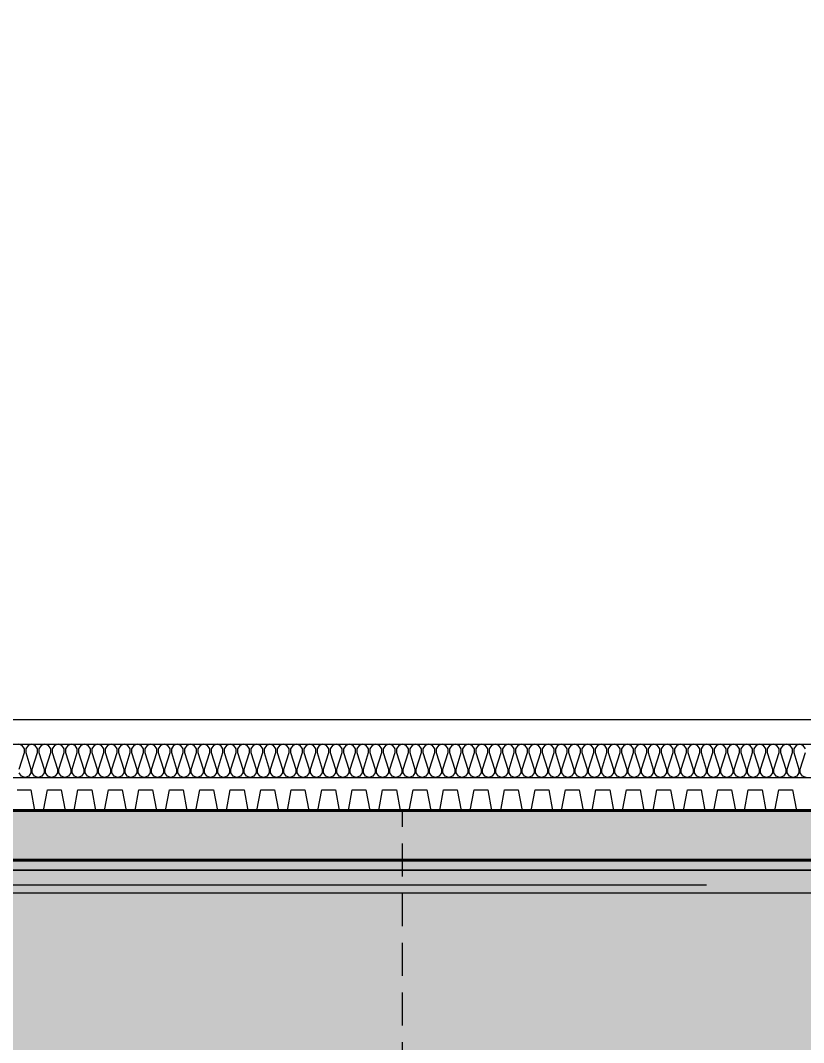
# Model space of a CAD drawing. Header units: millimetres. Extents: x 0 to 420000, y 0 to 297000.
# Drawn here: x 168055 to 172786, y 22497 to 28675 of the extents above; entities that cross this region are included whole.
import ezdxf
from ezdxf.enums import TextEntityAlignment as Align

# ---------------------------------------------------------------- set-up
doc = ezdxf.new("R2010")
doc.units = ezdxf.units.MM
doc.linetypes.add('CEN', pattern=[62, 60, -1, 0, -1])
doc.linetypes.add('HIDDEN', pattern=[0.375, 0.25, -0.125])
for name, color, linetype, lineweight in [('A-AXIS-LINE', 1, 'CEN', 15), ('A-CONC-LIN1', 2, 'Continuous', 40), ('A-SECT-LIN3', 255, 'Continuous', 18), ('A-XXXX-DRBD', 9, 'Continuous', 20), ('A-XXXX-FIN2', 6, 'Continuous', 20), ('A-XXXX-HATC', 8, 'Continuous', 18), ('A-XXXX-HID', 8, 'HIDDEN', 18), ('A-XXXX-INSL2', 8, 'Continuous', 18)]:
    doc.layers.add(name, color=color, linetype=linetype, lineweight=lineweight)
doc.layers.add('A-CONC-SOLD', color=253, linetype='CEN')
doc.layers.add('A-XXXX-SOLD', color=252, linetype='Continuous')
doc.layers.add('A-XXXX-NPLT', color=144, linetype='Continuous', lineweight=15, plot=False)
doc.styles.add('맑은고딕', font='')
doc.styles.get('맑은고딕').set_extended_font_data('Malgun Gothic')

# ---------------------------------------------------------------- blocks, each defined once
blk = doc.blocks.new('axis(211208)')
at = {"layer": 'A-AXIS-LINE', "ltscale": 1000}
for p, q in [((4631788.1, -441118.7), (4955413.1, -441118.7)), ((4631788.1, -442118.7), (4955413.1, -442118.7))]:
    blk.add_line(p, q, dxfattribs=at)
blk = doc.blocks.new('지하2층')
at = {"layer": 'A-CONC-SOLD'}
h = blk.add_hatch(color=256, dxfattribs=at)
h.dxf.hatch_style = 1
h.paths.add_polyline_path([(4879373.8, -392168.7), (4878973.8, -392168.7), (4878973.8, -391118.7), (4878823.8, -391118.7), (4878823.8, -391368.7), (4878373.8, -391368.7), (4878373.8, -392368.7), (4878323.8, -392368.7), (4878323.8, -393068.7), (4878673.8, -393068.7), (4878673.8, -401668.7), (4877923.8, -401668.7), (4877923.8, -401118.7), (4877723.8, -401118.7), (4877723.8, -401668.7), (4801523.8, -401668.7), (4801523.8, -401128.7), (4801323.8, -401128.7), (4801323.8, -401968.7), (4801493.8, -401968.7), (4801478.8, -401977.7), (4801478.8, -402318.7), (4759168.8, -402318.7), (4759168.8, -401977.7), (4759153.8, -401968.7), (4759323.8, -401968.7), (4759323.8, -401128.7), (4759123.8, -401128.7), (4759123.8, -401668.7), (4682923.8, -401668.7), (4682923.8, -401118.7), (4682723.8, -401118.7), (4682723.8, -401668.7), (4681973.8, -401668.7), (4681973.8, -393068.7), (4682323.8, -393068.7), (4682323.8, -392368.7), (4682273.8, -392368.7), (4682273.8, -391368.7), (4681823.8, -391368.7), (4681823.8, -391118.7), (4681673.8, -391118.7), (4681673.8, -392168.7), (4681273.8, -392168.7), (4681273.8, -401968.7), (4758323.8, -401968.7), (4758323.8, -402618.7), (4802323.8, -402618.7), (4802323.8, -401968.7), (4879373.8, -401968.7)])
at = {"layer": 'A-CONC-LIN1'}
for points in [[(4681673.8, -391118.7), (4681673.8, -392168.7), (4681273.8, -392168.7), (4681273.8, -401968.7), (4758323.8, -401968.7), (4758323.8, -402618.7), (4802323.8, -402618.7), (4802323.8, -401968.7), (4879373.8, -401968.7), (4879373.8, -392168.7), (4878973.8, -392168.7), (4878973.8, -391118.7)], [(4801478.8, -402318.7), (4759168.8, -402318.7), (4759168.8, -401977.7), (4759153.8, -401968.7), (4759323.8, -401968.7), (4759323.8, -401128.7), (4759123.8, -401128.7), (4759123.8, -401668.7), (4682923.8, -401668.7)]]:
    blk.add_lwpolyline(points, dxfattribs=at)
at = {"layer": 'A-XXXX-DRBD'}
blk.add_lwpolyline([(4738345.5, -401543.7), (4738428.3, -401543.7), (4738451.6, -401668.7), (4738506.2, -401668.7), (4738529.6, -401543.7), (4738612.4, -401543.7), (4738635.7, -401668.7), (4738690.3, -401668.7), (4738713.6, -401543.7), (4738796.5, -401543.7), (4738819.8, -401668.7), (4738874.4, -401668.7), (4738897.7, -401543.7), (4738980.6, -401543.7), (4739003.9, -401668.7), (4739058.5, -401668.7), (4739081.8, -401543.7), (4739164.6, -401543.7), (4739188, -401668.7), (4739242.6, -401668.7), (4739265.9, -401543.7), (4739348.7, -401543.7), (4739372, -401668.7), (4739426.7, -401668.7), (4739450, -401543.7), (4739532.8, -401543.7), (4739556.1, -401668.7), (4739610.8, -401668.7), (4739634.1, -401543.7), (4739716.9, -401543.7), (4739740.2, -401668.7), (4739794.9, -401668.7), (4739818.2, -401543.7), (4739901, -401543.7), (4739924.3, -401668.7), (4739979, -401668.7), (4740002.3, -401543.7), (4740085.1, -401543.7), (4740108.4, -401668.7), (4740163, -401668.7), (4740186.4, -401543.7), (4740269.2, -401543.7), (4740292.5, -401668.7), (4740347.1, -401668.7), (4740370.4, -401543.7), (4740453.3, -401543.7), (4740476.6, -401668.7), (4740531.2, -401668.7), (4740554.5, -401543.7), (4740637.4, -401543.7), (4740660.7, -401668.7), (4740715.3, -401668.7), (4740738.6, -401543.7), (4740821.5, -401543.7), (4740844.8, -401668.7), (4740899.4, -401668.7), (4740922.7, -401543.7), (4741005.5, -401543.7), (4741028.9, -401668.7), (4741083.5, -401668.7), (4741106.8, -401543.7), (4741189.6, -401543.7), (4741212.9, -401668.7), (4741267.6, -401668.7), (4741290.9, -401543.7), (4741373.7, -401543.7), (4741397, -401668.7), (4741451.7, -401668.7), (4741475, -401543.7), (4741557.8, -401543.7), (4741581.1, -401668.7), (4741635.8, -401668.7), (4741659.1, -401543.7), (4741741.9, -401543.7), (4741765.2, -401668.7), (4741819.8, -401668.7), (4741843.2, -401543.7), (4741926, -401543.7), (4741949.3, -401668.7), (4742003.9, -401668.7), (4742027.3, -401543.7), (4742110.1, -401543.7), (4742133.4, -401668.7), (4742188, -401668.7), (4742211.3, -401543.7), (4742294.2, -401543.7), (4742317.5, -401668.7), (4742372.1, -401668.7), (4742395.4, -401543.7), (4742478.3, -401543.7), (4742501.6, -401668.7), (4742556.2, -401668.7), (4742579.5, -401543.7), (4742662.3, -401543.7), (4742685.7, -401668.7), (4742740.3, -401668.7), (4742763.6, -401543.7), (4742846.4, -401543.7), (4742869.7, -401668.7), (4742924.4, -401668.7), (4742947.7, -401543.7), (4743030.5, -401543.7), (4743053.8, -401668.7), (4743108.5, -401668.7)], dxfattribs=at)
at = {"layer": 'A-XXXX-FIN2'}
blk.add_lwpolyline([(4683073.8, -401118.7), (4759113.8, -401118.7)], dxfattribs=at)
at = {"layer": 'A-XXXX-INSL2'}
for points in [[(4682923.8, -401268.7), (4759113.8, -401268.7)], [(4743113.8, -401468.7), (4743091.8, -401460.7), (4743077.8, -401440.7), (4743077.8, -401418.7), (4743109.8, -401318.7)], [(4743109.8, -401296.7), (4743095.8, -401276.7), (4743073.8, -401268.7), (4743051.8, -401276.7), (4743037.8, -401296.7), (4743037.8, -401318.7), (4743069.8, -401418.7), (4743069.8, -401440.7), (4743055.8, -401460.7), (4743033.8, -401468.7), (4743011.8, -401460.7), (4742997.8, -401440.7), (4742997.8, -401418.7), (4743029.8, -401318.7), (4743029.8, -401296.7), (4743015.8, -401276.7), (4742993.8, -401268.7), (4742971.8, -401276.7), (4742957.8, -401296.7), (4742957.8, -401318.7), (4742989.8, -401418.7), (4742989.8, -401440.7), (4742975.8, -401460.7), (4742953.8, -401468.7), (4742931.8, -401460.7), (4742917.8, -401440.7), (4742917.8, -401418.7), (4742949.8, -401318.7), (4742949.8, -401296.7), (4742935.8, -401276.7), (4742913.8, -401268.7), (4742891.8, -401276.7), (4742877.8, -401296.7), (4742877.8, -401318.7), (4742909.8, -401418.7), (4742909.8, -401440.7), (4742895.8, -401460.7), (4742873.8, -401468.7), (4742851.8, -401460.7), (4742837.8, -401440.7), (4742837.8, -401418.7), (4742869.8, -401318.7), (4742869.8, -401296.7), (4742855.8, -401276.7), (4742833.8, -401268.7), (4742811.8, -401276.7), (4742797.8, -401296.7), (4742797.8, -401318.7), (4742829.8, -401418.7), (4742829.8, -401440.7), (4742815.8, -401460.7), (4742793.8, -401468.7), (4742771.8, -401460.7), (4742757.8, -401440.7), (4742757.8, -401418.7), (4742789.8, -401318.7), (4742789.8, -401296.7), (4742775.8, -401276.7), (4742753.8, -401268.7), (4742731.8, -401276.7), (4742717.8, -401296.7), (4742717.8, -401318.7), (4742749.8, -401418.7), (4742749.8, -401440.7), (4742735.8, -401460.7), (4742713.8, -401468.7), (4742691.8, -401460.7), (4742677.8, -401440.7), (4742677.8, -401418.7), (4742709.8, -401318.7), (4742709.8, -401296.7), (4742695.8, -401276.7), (4742673.8, -401268.7), (4742651.8, -401276.7), (4742637.8, -401296.7), (4742637.8, -401318.7), (4742669.8, -401418.7), (4742669.8, -401440.7), (4742655.8, -401460.7), (4742633.8, -401468.7), (4742611.8, -401460.7), (4742597.8, -401440.7), (4742597.8, -401418.7), (4742629.8, -401318.7), (4742629.8, -401296.7), (4742615.8, -401276.7), (4742593.8, -401268.7), (4742571.8, -401276.7), (4742557.8, -401296.7), (4742557.8, -401318.7), (4742589.8, -401418.7), (4742589.8, -401440.7), (4742575.8, -401460.7), (4742553.8, -401468.7), (4742531.8, -401460.7), (4742517.8, -401440.7), (4742517.8, -401418.7), (4742549.8, -401318.7), (4742549.8, -401296.7), (4742535.8, -401276.7), (4742513.8, -401268.7), (4742491.8, -401276.7), (4742477.8, -401296.7), (4742477.8, -401318.7), (4742509.8, -401418.7), (4742509.8, -401440.7), (4742495.8, -401460.7), (4742473.8, -401468.7), (4742451.8, -401460.7), (4742437.8, -401440.7), (4742437.8, -401418.7), (4742469.8, -401318.7), (4742469.8, -401296.7), (4742455.8, -401276.7), (4742433.8, -401268.7), (4742411.8, -401276.7), (4742397.8, -401296.7), (4742397.8, -401318.7), (4742429.8, -401418.7), (4742429.8, -401440.7), (4742415.8, -401460.7), (4742393.8, -401468.7), (4742371.8, -401460.7), (4742357.8, -401440.7), (4742357.8, -401418.7), (4742389.8, -401318.7), (4742389.8, -401296.7), (4742375.8, -401276.7), (4742353.8, -401268.7), (4742331.8, -401276.7), (4742317.8, -401296.7), (4742317.8, -401318.7), (4742349.8, -401418.7), (4742349.8, -401440.7), (4742335.8, -401460.7), (4742313.8, -401468.7), (4742291.8, -401460.7), (4742277.8, -401440.7), (4742277.8, -401418.7), (4742309.8, -401318.7), (4742309.8, -401296.7), (4742295.8, -401276.7), (4742273.8, -401268.7), (4742251.8, -401276.7), (4742237.8, -401296.7), (4742237.8, -401318.7), (4742269.8, -401418.7), (4742269.8, -401440.7), (4742255.8, -401460.7), (4742233.8, -401468.7), (4742211.8, -401460.7), (4742197.8, -401440.7), (4742197.8, -401418.7), (4742229.8, -401318.7), (4742229.8, -401296.7), (4742215.8, -401276.7), (4742193.8, -401268.7), (4742171.8, -401276.7), (4742157.8, -401296.7), (4742157.8, -401318.7), (4742189.8, -401418.7), (4742189.8, -401440.7), (4742175.8, -401460.7), (4742153.8, -401468.7), (4742131.8, -401460.7), (4742117.8, -401440.7), (4742117.8, -401418.7), (4742149.8, -401318.7), (4742149.8, -401296.7), (4742135.8, -401276.7), (4742113.8, -401268.7), (4742091.8, -401276.7), (4742077.8, -401296.7), (4742077.8, -401318.7), (4742109.8, -401418.7), (4742109.8, -401440.7), (4742095.8, -401460.7), (4742073.8, -401468.7), (4742051.8, -401460.7), (4742037.8, -401440.7), (4742037.8, -401418.7), (4742069.8, -401318.7), (4742069.8, -401296.7), (4742055.8, -401276.7), (4742033.8, -401268.7), (4742011.8, -401276.7), (4741997.8, -401296.7), (4741997.8, -401318.7), (4742029.8, -401418.7), (4742029.8, -401440.7), (4742015.8, -401460.7), (4741993.8, -401468.7), (4741971.8, -401460.7), (4741957.8, -401440.7), (4741957.8, -401418.7), (4741989.8, -401318.7), (4741989.8, -401296.7), (4741975.8, -401276.7), (4741953.8, -401268.7), (4741931.8, -401276.7), (4741917.8, -401296.7), (4741917.8, -401318.7), (4741949.8, -401418.7), (4741949.8, -401440.7), (4741935.8, -401460.7), (4741913.8, -401468.7), (4741891.8, -401460.7), (4741877.8, -401440.7), (4741877.8, -401418.7), (4741909.8, -401318.7), (4741909.8, -401296.7), (4741895.8, -401276.7), (4741873.8, -401268.7), (4741851.8, -401276.7), (4741837.8, -401296.7), (4741837.8, -401318.7), (4741869.8, -401418.7), (4741869.8, -401440.7), (4741855.8, -401460.7), (4741833.8, -401468.7), (4741811.8, -401460.7), (4741797.8, -401440.7), (4741797.8, -401418.7), (4741829.8, -401318.7), (4741829.8, -401296.7), (4741815.8, -401276.7), (4741793.8, -401268.7), (4741771.8, -401276.7), (4741757.8, -401296.7), (4741757.8, -401318.7), (4741789.8, -401418.7), (4741789.8, -401440.7), (4741775.8, -401460.7), (4741753.8, -401468.7), (4741731.8, -401460.7), (4741717.8, -401440.7), (4741717.8, -401418.7), (4741749.8, -401318.7), (4741749.8, -401296.7), (4741735.8, -401276.7), (4741713.8, -401268.7), (4741691.8, -401276.7), (4741677.8, -401296.7), (4741677.8, -401318.7), (4741709.8, -401418.7), (4741709.8, -401440.7), (4741695.8, -401460.7), (4741673.8, -401468.7), (4741651.8, -401460.7), (4741637.8, -401440.7), (4741637.8, -401418.7), (4741669.8, -401318.7), (4741669.8, -401296.7), (4741655.8, -401276.7), (4741633.8, -401268.7), (4741611.8, -401276.7), (4741597.8, -401296.7), (4741597.8, -401318.7), (4741629.8, -401418.7), (4741629.8, -401440.7), (4741615.8, -401460.7), (4741593.8, -401468.7), (4741571.8, -401460.7), (4741557.8, -401440.7), (4741557.8, -401418.7), (4741589.8, -401318.7), (4741589.8, -401296.7), (4741575.8, -401276.7), (4741553.8, -401268.7), (4741531.8, -401276.7), (4741517.8, -401296.7), (4741517.8, -401318.7), (4741549.8, -401418.7), (4741549.8, -401440.7), (4741535.8, -401460.7), (4741513.8, -401468.7), (4741491.8, -401460.7), (4741477.8, -401440.7), (4741477.8, -401418.7), (4741509.8, -401318.7), (4741509.8, -401296.7), (4741495.8, -401276.7), (4741473.8, -401268.7), (4741451.8, -401276.7), (4741437.8, -401296.7), (4741437.8, -401318.7), (4741469.8, -401418.7), (4741469.8, -401440.7), (4741455.8, -401460.7), (4741433.8, -401468.7), (4741411.8, -401460.7), (4741397.8, -401440.7), (4741397.8, -401418.7), (4741429.8, -401318.7), (4741429.8, -401296.7), (4741415.8, -401276.7), (4741393.8, -401268.7), (4741371.8, -401276.7), (4741357.8, -401296.7), (4741357.8, -401318.7), (4741389.8, -401418.7), (4741389.8, -401440.7), (4741375.8, -401460.7), (4741353.8, -401468.7), (4741331.8, -401460.7), (4741317.8, -401440.7), (4741317.8, -401418.7), (4741349.8, -401318.7), (4741349.8, -401296.7), (4741335.8, -401276.7), (4741313.8, -401268.7), (4741291.8, -401276.7), (4741277.8, -401296.7), (4741277.8, -401318.7), (4741309.8, -401418.7), (4741309.8, -401440.7), (4741295.8, -401460.7), (4741273.8, -401468.7), (4741251.8, -401460.7), (4741237.8, -401440.7), (4741237.8, -401418.7), (4741269.8, -401318.7), (4741269.8, -401296.7), (4741255.8, -401276.7), (4741233.8, -401268.7), (4741211.8, -401276.7), (4741197.8, -401296.7), (4741197.8, -401318.7), (4741229.8, -401418.7), (4741229.8, -401440.7), (4741215.8, -401460.7), (4741193.8, -401468.7), (4741171.8, -401460.7), (4741157.8, -401440.7), (4741157.8, -401418.7), (4741189.8, -401318.7), (4741189.8, -401296.7), (4741175.8, -401276.7), (4741153.8, -401268.7), (4741131.8, -401276.7), (4741117.8, -401296.7), (4741117.8, -401318.7), (4741149.8, -401418.7), (4741149.8, -401440.7), (4741135.8, -401460.7), (4741113.8, -401468.7), (4741091.8, -401460.7), (4741077.8, -401440.7), (4741077.8, -401418.7), (4741109.8, -401318.7), (4741109.8, -401296.7), (4741095.8, -401276.7), (4741073.8, -401268.7), (4741051.8, -401276.7), (4741037.8, -401296.7), (4741037.8, -401318.7), (4741069.8, -401418.7), (4741069.8, -401440.7), (4741055.8, -401460.7), (4741033.8, -401468.7), (4741011.8, -401460.7), (4740997.8, -401440.7), (4740997.8, -401418.7), (4741029.8, -401318.7), (4741029.8, -401296.7), (4741015.8, -401276.7), (4740993.8, -401268.7), (4740971.8, -401276.7), (4740957.8, -401296.7), (4740957.8, -401318.7), (4740989.8, -401418.7), (4740989.8, -401440.7), (4740975.8, -401460.7), (4740953.8, -401468.7), (4740931.8, -401460.7), (4740917.8, -401440.7), (4740917.8, -401418.7), (4740949.8, -401318.7), (4740949.8, -401296.7), (4740935.8, -401276.7), (4740913.8, -401268.7), (4740891.8, -401276.7), (4740877.8, -401296.7), (4740877.8, -401318.7), (4740909.8, -401418.7), (4740909.8, -401440.7), (4740895.8, -401460.7), (4740873.8, -401468.7), (4740851.8, -401460.7), (4740837.8, -401440.7), (4740837.8, -401418.7), (4740869.8, -401318.7), (4740869.8, -401296.7), (4740855.8, -401276.7), (4740833.8, -401268.7), (4740811.8, -401276.7), (4740797.8, -401296.7), (4740797.8, -401318.7), (4740829.8, -401418.7), (4740829.8, -401440.7), (4740815.8, -401460.7), (4740793.8, -401468.7), (4740771.8, -401460.7), (4740757.8, -401440.7), (4740757.8, -401418.7), (4740789.8, -401318.7), (4740789.8, -401296.7), (4740775.8, -401276.7), (4740753.8, -401268.7), (4740731.8, -401276.7), (4740717.8, -401296.7), (4740717.8, -401318.7), (4740749.8, -401418.7), (4740749.8, -401440.7), (4740735.8, -401460.7), (4740713.8, -401468.7), (4740691.8, -401460.7), (4740677.8, -401440.7), (4740677.8, -401418.7), (4740709.8, -401318.7), (4740709.8, -401296.7), (4740695.8, -401276.7), (4740673.8, -401268.7), (4740651.8, -401276.7), (4740637.8, -401296.7), (4740637.8, -401318.7), (4740669.8, -401418.7), (4740669.8, -401440.7), (4740655.8, -401460.7), (4740633.8, -401468.7), (4740611.8, -401460.7), (4740597.8, -401440.7), (4740597.8, -401418.7), (4740629.8, -401318.7), (4740629.8, -401296.7), (4740615.8, -401276.7), (4740593.8, -401268.7), (4740571.8, -401276.7), (4740557.8, -401296.7), (4740557.8, -401318.7), (4740589.8, -401418.7), (4740589.8, -401440.7), (4740575.8, -401460.7), (4740553.8, -401468.7), (4740531.8, -401460.7), (4740517.8, -401440.7), (4740517.8, -401418.7), (4740549.8, -401318.7), (4740549.8, -401296.7), (4740535.8, -401276.7), (4740513.8, -401268.7), (4740491.8, -401276.7), (4740477.8, -401296.7), (4740477.8, -401318.7), (4740509.8, -401418.7), (4740509.8, -401440.7), (4740495.8, -401460.7), (4740473.8, -401468.7), (4740451.8, -401460.7), (4740437.8, -401440.7), (4740437.8, -401418.7), (4740469.8, -401318.7), (4740469.8, -401296.7), (4740455.8, -401276.7), (4740433.8, -401268.7), (4740411.8, -401276.7), (4740397.8, -401296.7), (4740397.8, -401318.7), (4740429.8, -401418.7), (4740429.8, -401440.7), (4740415.8, -401460.7), (4740393.8, -401468.7), (4740371.8, -401460.7), (4740357.8, -401440.7), (4740357.8, -401418.7), (4740389.8, -401318.7), (4740389.8, -401296.7), (4740375.8, -401276.7), (4740353.8, -401268.7), (4740331.8, -401276.7), (4740317.8, -401296.7), (4740317.8, -401318.7), (4740349.8, -401418.7), (4740349.8, -401440.7), (4740335.8, -401460.7), (4740313.8, -401468.7), (4740291.8, -401460.7), (4740277.8, -401440.7), (4740277.8, -401418.7), (4740309.8, -401318.7), (4740309.8, -401296.7), (4740295.8, -401276.7), (4740273.8, -401268.7), (4740251.8, -401276.7), (4740237.8, -401296.7), (4740237.8, -401318.7), (4740269.8, -401418.7), (4740269.8, -401440.7), (4740255.8, -401460.7), (4740233.8, -401468.7), (4740211.8, -401460.7), (4740197.8, -401440.7), (4740197.8, -401418.7), (4740229.8, -401318.7), (4740229.8, -401296.7), (4740215.8, -401276.7), (4740193.8, -401268.7), (4740171.8, -401276.7), (4740157.8, -401296.7), (4740157.8, -401318.7), (4740189.8, -401418.7), (4740189.8, -401440.7), (4740175.8, -401460.7), (4740153.8, -401468.7), (4740131.8, -401460.7), (4740117.8, -401440.7), (4740117.8, -401418.7), (4740149.8, -401318.7), (4740149.8, -401296.7), (4740135.8, -401276.7), (4740113.8, -401268.7), (4740091.8, -401276.7), (4740077.8, -401296.7), (4740077.8, -401318.7), (4740109.8, -401418.7), (4740109.8, -401440.7), (4740095.8, -401460.7), (4740073.8, -401468.7), (4740051.8, -401460.7), (4740037.8, -401440.7), (4740037.8, -401418.7), (4740069.8, -401318.7), (4740069.8, -401296.7), (4740055.8, -401276.7), (4740033.8, -401268.7), (4740011.8, -401276.7), (4739997.8, -401296.7), (4739997.8, -401318.7), (4740029.8, -401418.7), (4740029.8, -401440.7), (4740015.8, -401460.7), (4739993.8, -401468.7), (4739971.8, -401460.7), (4739957.8, -401440.7), (4739957.8, -401418.7), (4739989.8, -401318.7), (4739989.8, -401296.7), (4739975.8, -401276.7), (4739953.8, -401268.7), (4739931.8, -401276.7), (4739917.8, -401296.7), (4739917.8, -401318.7), (4739949.8, -401418.7), (4739949.8, -401440.7), (4739935.8, -401460.7), (4739913.8, -401468.7), (4739891.8, -401460.7), (4739877.8, -401440.7), (4739877.8, -401418.7), (4739909.8, -401318.7), (4739909.8, -401296.7), (4739895.8, -401276.7), (4739873.8, -401268.7), (4739851.8, -401276.7), (4739837.8, -401296.7), (4739837.8, -401318.7), (4739869.8, -401418.7), (4739869.8, -401440.7), (4739855.8, -401460.7), (4739833.8, -401468.7), (4739811.8, -401460.7), (4739797.8, -401440.7), (4739797.8, -401418.7), (4739829.8, -401318.7), (4739829.8, -401296.7), (4739815.8, -401276.7), (4739793.8, -401268.7), (4739771.8, -401276.7), (4739757.8, -401296.7), (4739757.8, -401318.7), (4739789.8, -401418.7), (4739789.8, -401440.7), (4739775.8, -401460.7), (4739753.8, -401468.7), (4739731.8, -401460.7), (4739717.8, -401440.7), (4739717.8, -401418.7), (4739749.8, -401318.7), (4739749.8, -401296.7), (4739735.8, -401276.7), (4739713.8, -401268.7), (4739691.8, -401276.7), (4739677.8, -401296.7), (4739677.8, -401318.7), (4739709.8, -401418.7), (4739709.8, -401440.7), (4739695.8, -401460.7), (4739673.8, -401468.7), (4739651.8, -401460.7), (4739637.8, -401440.7), (4739637.8, -401418.7), (4739669.8, -401318.7), (4739669.8, -401296.7), (4739655.8, -401276.7), (4739633.8, -401268.7), (4739611.8, -401276.7), (4739597.8, -401296.7), (4739597.8, -401318.7), (4739629.8, -401418.7), (4739629.8, -401440.7), (4739615.8, -401460.7), (4739593.8, -401468.7), (4739571.8, -401460.7), (4739557.8, -401440.7), (4739557.8, -401418.7), (4739589.8, -401318.7), (4739589.8, -401296.7), (4739575.8, -401276.7), (4739553.8, -401268.7), (4739531.8, -401276.7), (4739517.8, -401296.7), (4739517.8, -401318.7), (4739549.8, -401418.7), (4739549.8, -401440.7), (4739535.8, -401460.7), (4739513.8, -401468.7), (4739491.8, -401460.7), (4739477.8, -401440.7), (4739477.8, -401418.7), (4739509.8, -401318.7), (4739509.8, -401296.7), (4739495.8, -401276.7), (4739473.8, -401268.7), (4739451.8, -401276.7), (4739437.8, -401296.7), (4739437.8, -401318.7), (4739469.8, -401418.7), (4739469.8, -401440.7), (4739455.8, -401460.7), (4739433.8, -401468.7), (4739411.8, -401460.7), (4739397.8, -401440.7), (4739397.8, -401418.7), (4739429.8, -401318.7), (4739429.8, -401296.7), (4739415.8, -401276.7), (4739393.8, -401268.7), (4739371.8, -401276.7), (4739357.8, -401296.7), (4739357.8, -401318.7), (4739389.8, -401418.7), (4739389.8, -401440.7), (4739375.8, -401460.7), (4739353.8, -401468.7), (4739331.8, -401460.7), (4739317.8, -401440.7), (4739317.8, -401418.7), (4739349.8, -401318.7), (4739349.8, -401296.7), (4739335.8, -401276.7), (4739313.8, -401268.7), (4739291.8, -401276.7), (4739277.8, -401296.7), (4739277.8, -401318.7), (4739309.8, -401418.7), (4739309.8, -401440.7), (4739295.8, -401460.7), (4739273.8, -401468.7), (4739251.8, -401460.7), (4739237.8, -401440.7), (4739237.8, -401418.7), (4739269.8, -401318.7), (4739269.8, -401296.7), (4739255.8, -401276.7), (4739233.8, -401268.7), (4739211.8, -401276.7), (4739197.8, -401296.7), (4739197.8, -401318.7), (4739229.8, -401418.7), (4739229.8, -401440.7), (4739215.8, -401460.7), (4739193.8, -401468.7), (4739171.8, -401460.7), (4739157.8, -401440.7), (4739157.8, -401418.7), (4739189.8, -401318.7), (4739189.8, -401296.7), (4739175.8, -401276.7), (4739153.8, -401268.7), (4739131.8, -401276.7), (4739117.8, -401296.7), (4739117.8, -401318.7), (4739149.8, -401418.7), (4739149.8, -401440.7), (4739135.8, -401460.7), (4739113.8, -401468.7), (4739091.8, -401460.7), (4739077.8, -401440.7), (4739077.8, -401418.7), (4739109.8, -401318.7), (4739109.8, -401296.7), (4739095.8, -401276.7), (4739073.8, -401268.7), (4739051.8, -401276.7), (4739037.8, -401296.7), (4739037.8, -401318.7), (4739069.8, -401418.7), (4739069.8, -401440.7), (4739055.8, -401460.7), (4739033.8, -401468.7), (4739011.8, -401460.7), (4738997.8, -401440.7), (4738997.8, -401418.7), (4739029.8, -401318.7), (4739029.8, -401296.7), (4739015.8, -401276.7), (4738993.8, -401268.7), (4738971.8, -401276.7), (4738957.8, -401296.7), (4738957.8, -401318.7), (4738989.8, -401418.7), (4738989.8, -401440.7), (4738975.8, -401460.7), (4738953.8, -401468.7), (4738931.8, -401460.7), (4738917.8, -401440.7), (4738917.8, -401418.7), (4738949.8, -401318.7), (4738949.8, -401296.7), (4738935.8, -401276.7), (4738913.8, -401268.7), (4738891.8, -401276.7), (4738877.8, -401296.7), (4738877.8, -401318.7), (4738909.8, -401418.7), (4738909.8, -401440.7), (4738895.8, -401460.7), (4738873.8, -401468.7), (4738851.8, -401460.7), (4738837.8, -401440.7), (4738837.8, -401418.7), (4738869.8, -401318.7), (4738869.8, -401296.7), (4738855.8, -401276.7), (4738833.8, -401268.7), (4738811.8, -401276.7), (4738797.8, -401296.7), (4738797.8, -401318.7), (4738829.8, -401418.7), (4738829.8, -401440.7), (4738815.8, -401460.7), (4738793.8, -401468.7), (4738771.8, -401460.7), (4738757.8, -401440.7), (4738757.8, -401418.7), (4738789.8, -401318.7), (4738789.8, -401296.7), (4738775.8, -401276.7), (4738753.8, -401268.7), (4738731.8, -401276.7), (4738717.8, -401296.7), (4738717.8, -401318.7), (4738749.8, -401418.7), (4738749.8, -401440.7), (4738735.8, -401460.7), (4738713.8, -401468.7), (4738691.8, -401460.7), (4738677.8, -401440.7), (4738677.8, -401418.7), (4738709.8, -401318.7), (4738709.8, -401296.7), (4738695.8, -401276.7), (4738673.8, -401268.7), (4738651.8, -401276.7), (4738637.8, -401296.7), (4738637.8, -401318.7), (4738669.8, -401418.7), (4738669.8, -401440.7), (4738655.8, -401460.7), (4738633.8, -401468.7), (4738611.8, -401460.7), (4738597.8, -401440.7), (4738597.8, -401418.7), (4738629.8, -401318.7), (4738629.8, -401296.7), (4738615.8, -401276.7), (4738593.8, -401268.7), (4738571.8, -401276.7), (4738557.8, -401296.7), (4738557.8, -401318.7), (4738589.8, -401418.7), (4738589.8, -401440.7), (4738575.8, -401460.7), (4738553.8, -401468.7), (4738531.8, -401460.7), (4738517.8, -401440.7), (4738517.8, -401418.7), (4738549.8, -401318.7), (4738549.8, -401296.7), (4738535.8, -401276.7), (4738513.8, -401268.7), (4738491.8, -401276.7), (4738477.8, -401296.7), (4738477.8, -401318.7), (4738509.8, -401418.7), (4738509.8, -401440.7), (4738495.8, -401460.7), (4738473.8, -401468.7), (4738451.8, -401460.7), (4738437.8, -401440.7), (4738437.8, -401418.7), (4738469.8, -401318.7), (4738469.8, -401296.7), (4738455.8, -401276.7), (4738433.8, -401268.7), (4738411.8, -401276.7), (4738397.8, -401296.7), (4738397.8, -401318.7), (4738429.8, -401418.7), (4738429.8, -401440.7), (4738415.8, -401460.7), (4738393.8, -401468.7), (4738371.8, -401460.7), (4738357.8, -401440.7)], [(4738357.8, -401418.7), (4738389.8, -401318.7), (4738389.8, -401296.7), (4738375.8, -401276.7), (4738353.8, -401268.7)], [(4682923.8, -401468.7), (4759113.8, -401468.7)]]:
    blk.add_lwpolyline(points, dxfattribs=at)
blk = doc.blocks.new('PF1_2')
at = {"layer": 'A-XXXX-HID', "color": 0, "ltscale": 800}
blk.add_lwpolyline([(-3350, 0), (-3350, -3100), (3350, -3100), (3350, 0)], close=True, dxfattribs=at)
at = {"layer": 'A-XXXX-NPLT', "style": '맑은고딕'}
blk.add_text('PF1(H:3100)', height=500, dxfattribs=at).set_placement((-1480.1, -2844.6), align=Align.MIDDLE)

msp = doc.modelspace()

# ---------------------------------------------------------------- hatches: boundary and pattern name
at = {"layer": 'A-XXXX-HATC'}
h = msp.add_hatch(dxfattribs=at)
h.set_pattern_fill('DOTS', color=256, scale=10)
h.set_pattern_definition([(0, (0, -50), (7.9375, 15.875), [0, -15.875])])
h.paths.add_polyline_path([(188012.5, 23540), (110962.5, 23540), (110962.5, 23600), (188012.5, 23600)])
h = msp.add_hatch(dxfattribs=at)
h.set_pattern_fill('돌01', color=256, scale=200)
h.set_pattern_definition([(0, (40, -50), (200, 200), [60, -140]), (0, (160, -30), (200, 200), [50, -150]), (0, (150, -20), (200, 200), [40, -160]), (0, (90, 30), (200, 200), [30, -30, 40, -100]), (0, (90, 40), (200, 200), [40, -10, 50, -100]), (0, (0, 80), (200, 200), [50, -150]), (0, (190, 90), (200, 200), [50, -150]), (90, (0, -10), (-200, 200), [30, -170]), (90, (30, 140), (-200, 200), [20, -180]), (90, (40, -50), (-200, 200), [30, -170]), (90, (60, 130), (-200, 200), [10, -190]), (90, (70, 50), (-200, 200), [30, -170]), (90, (90, -20), (-200, 200), [50, -150]), (90, (110, 120), (-200, 200), [30, -170]), (90, (130, 40), (-200, 200), [40, -160]), (90, (140, 40), (-200, 200), [40, -160]), (90, (160, -50), (-200, 200), [20, -180]), (90, (190, -20), (-200, 200), [50, -150]), (45, (20, -30), (0, 200), [84.8528, -197.98991]), (45, (40, -20), (0, 200), [42.4264, -240.41631]), (45, (130, 90), (0, 200), [56.56854, -226.27417]), (45, (130, 100), (0, 200), [42.4264, -240.41631]), (135, (60, 80), (-200, 2e-14), [14.1422, -268.70051]), (135, (20, -30), (-200, 2e-14), [28.2842, -254.55851]), (135, (80, 30), (-200, 2e-14), [28.2842, -254.55851]), (135, (130, 80), (-200, 2e-14), [28.2842, -254.55851]), (135, (190, 120), (-200, 2e-14), [42.4264, -240.41631]), (135, (190, 110), (-200, 2e-14), [28.2842, -254.55851]), (135, (180, 130), (-200, 2e-14), [28.2842, -254.55851]), (135, (120, -50), (-200, 2e-14), [42.4264, -240.41631]), (26.56505, (180, 70), (200, 8e-08), [22.36, -424.8536]), (26.56505, (130, 20), (200, 8e-08), [22.36, -424.8536]), (26.56505, (60, 80), (200, 8e-08), [44.72, -402.4936]), (26.56505, (70, 130), (200, 8e-08), [44.72, -402.4936]), (26.56505, (70, 80), (200, 8e-08), [44.72, -402.4936]), (26.56505, (190, 120), (200, 8e-08), [44.72, -402.4936]), (26.56505, (0, 20), (200, 8e-08), [67.082, -380.1316]), (26.56505, (0, 30), (200, 8e-08), [67.082, -380.1316]), (26.56505, (0, 110), (200, 8e-08), [67.082, -380.1316]), (63.43495, (100, 100), (1e-08, 200), [22.36, -424.8536]), (63.43495, (190, 90), (1e-08, 200), [22.36, -268.3336, 44.72, -111.8]), (63.43495, (170, 70), (1e-08, 200), [44.72, -402.4936]), (63.43495, (50, 90), (1e-08, 200), [44.72, -402.4936]), (63.43495, (40, 90), (1e-08, 200), [44.72, -402.4936]), (63.43495, (110, 110), (1e-08, 200), [67.082, -380.1316]), (116.56505, (60, 60), (-8e-08, 200), [22.36, -424.8536]), (116.56505, (190, 40), (-8e-08, 200), [22.36, -424.8536]), (116.56505, (150, -20), (-8e-08, 200), [44.72, -402.4936]), (116.56505, (140, -10), (-8e-08, 200), [44.72, -402.4936]), (116.56505, (160, 130), (-8e-08, 200), [44.72, -402.4936]), (116.56505, (0, 30), (-8e-08, 200), [44.72, -402.4936]), (116.56505, (100, -50), (-8e-08, 200), [67.082, -380.1316]), (153.43495, (170, 70), (-200, 1e-08), [44.72, -402.4936]), (153.43495, (180, 60), (-200, 1e-08), [44.72, -402.4936]), (153.43495, (30, -40), (-200, 1e-08), [22.36, -424.8536]), (153.43495, (90, 40), (-200, 1e-08), [22.36, -424.8536]), (153.43495, (130, 100), (-200, 1e-08), [22.36, -424.8536])])
h.paths.add_polyline_path([(110962.5, 23540), (188012.5, 23540), (188012.5, 23400), (110962.5, 23400)])
at = {"layer": 'A-XXXX-SOLD'}
h = msp.add_hatch(color=256, dxfattribs=at)
h.dxf.hatch_style = 1
edge = h.paths.add_edge_path()
edge.add_line((188012.5, 23400), (110962.5, 23400))
edge.add_line((110962.5, 23400), (110962.5, 33150))
edge.add_line((110962.5, 33150), (101437.5, 33150))
edge.add_line((101437.5, 33150), (101437.5, 32915.6))
edge.add_arc((97287.5, -3706.2), 36856.3, 83.53481, 96.46519)
edge.add_line((93137.5, 32915.6), (93137.5, 33150))
edge.add_line((93137.5, 33150), (50200, 33150))
edge.add_line((50200, 33150), (50200, 14450))
edge.add_line((50200, 14450), (373825, 14450))
edge.add_line((373825, 14450), (373825, 33150))
edge.add_line((373825, 33150), (343047.9, 33150))
edge.add_line((343047.9, 33150), (343047.9, 32941.7))
edge.add_arc((327897.9, -517956.2), 551106.3, 88.424731, 91.575269)
edge.add_line((312747.9, 32941.7), (312747.9, 33150))
edge.add_line((312747.9, 33150), (309062.5, 33150))
edge.add_line((309062.5, 33150), (309062.5, 23400))
edge.add_line((309062.5, 23400), (232012.5, 23400))
edge.add_line((232012.5, 23400), (232012.5, 22750))
edge.add_line((232012.5, 22750), (188012.5, 22750))
edge.add_line((188012.5, 22750), (188012.5, 23400))

# ---------------------------------------------------------------- linework, layer by layer
at = {"layer": 'A-SECT-LIN3'}
msp.add_lwpolyline([(188012.5, 23540), (110962.5, 23540), (110962.5, 23600), (188012.5, 23600)], close=True, dxfattribs=at)
at = {"layer": 'A-XXXX-HATC'}
msp.add_lwpolyline([(110962.5, 23540), (188012.5, 23540), (188012.5, 23400), (110962.5, 23400)], close=True, dxfattribs=at)

# ---------------------------------------------------------------- block references
for name, p in [('지하2층', (-4570311.3, 425568.7)), ('PF1_2', (167012.5, 23900))]:
    msp.add_blockref(name, p)
at = {"layer": 'A-AXIS-LINE'}
msp.add_blockref('axis(211208)', (-4581588.1, 465568.7), dxfattribs=at)

doc.saveas('drawing.dxf')
